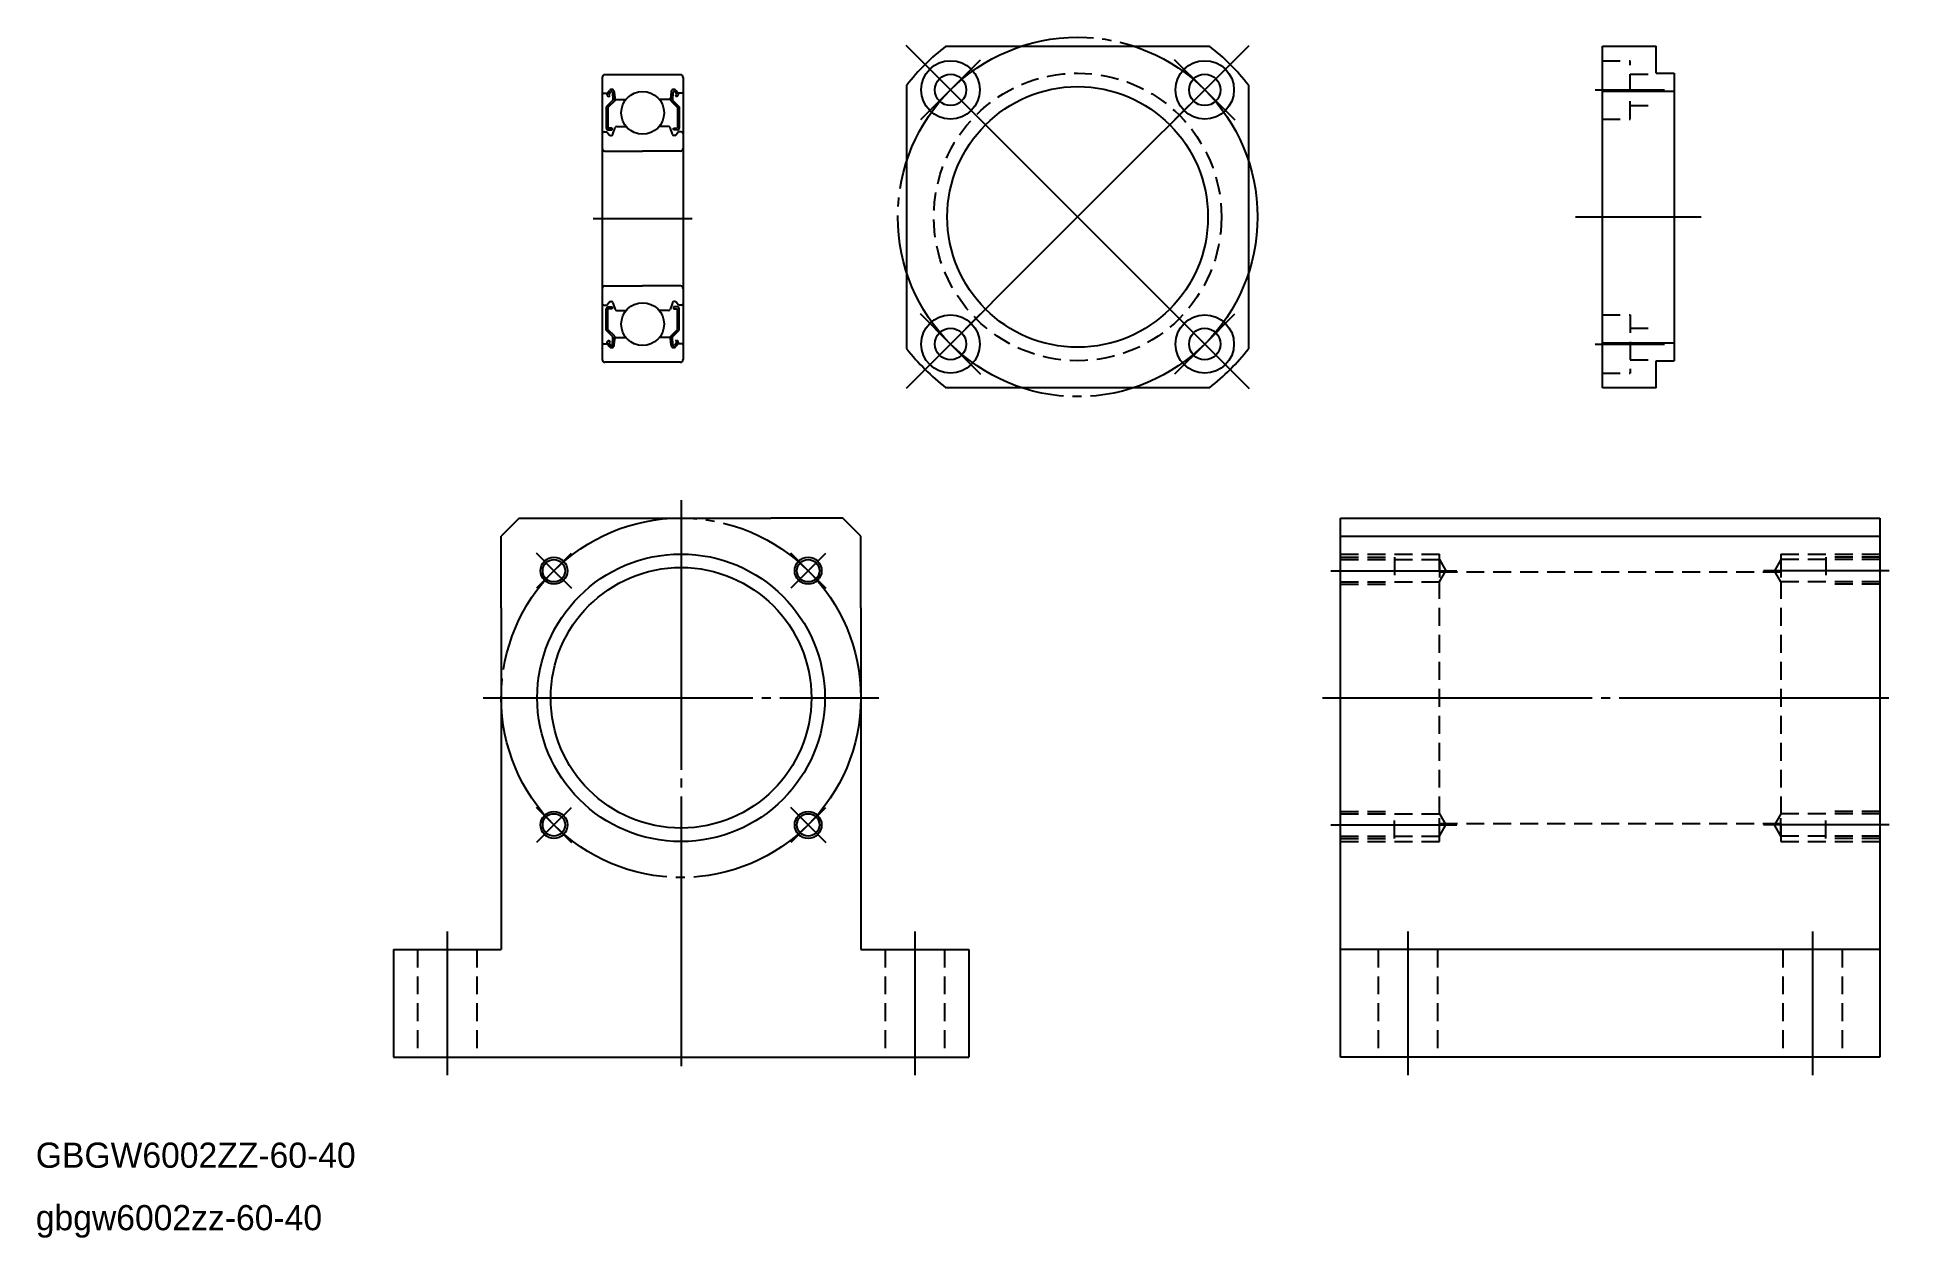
# Model space of a CAD drawing. Extents: x -158 to 49, y -40 to 93.
import ezdxf

# ---------------------------------------------------------------- set-up
doc = ezdxf.new("R2010")
doc.units = 0
doc.linetypes.add('CENTER', pattern=[33, 30, -1, 1, -1])
doc.linetypes.add('DASHED', pattern=[3, 2, -1])
doc.layers.get('0').update_dxf_attribs({"linetype": 'CONTINUOUS'})
doc.layers.add('CENTER', color=7, linetype='CONTINUOUS')

msp = doc.modelspace()

# ---------------------------------------------------------------- linework, layer by layer
at = {"color": 7, "linetype": 'CONTINUOUS'}
for p, q in [((-56.48, 92.12), (-27.16, 92.12)), ((16.55, 92.12), (22.55, 92.12)), ((16.55, 54.12), (16.55, 92.12)), ((22.55, 89.12), (22.55, 92.12)), ((22.55, 89.12), (24.55, 89.12)), ((24.55, 89.12), (24.55, 57.12)), ((-60.82, 58.46), (-60.82, 87.79)), ((-22.82, 87.79), (-22.82, 58.46)), ((16.55, 87.12), (24.55, 87.12)), ((16.55, 59.12), (24.55, 59.12)), ((22.55, 57.12), (24.55, 57.12)), ((22.55, 54.12), (22.55, 57.12)), ((-27.16, 54.12), (-56.48, 54.12)), ((22.55, 54.12), (16.55, 54.12)), ((-103.94, 39.61), (-105.94, 37.61)), ((-103.94, 39.61), (-95.94, 39.61)), ((-95.94, 39.61), (-75.94, 39.61)), ((-67.94, 39.61), (-75.94, 39.61)), ((-65.94, 37.61), (-67.94, 39.61)), ((-12.58, -20.39), (-12.58, 39.61)), ((-12.58, 39.61), (47.42, 39.61)), ((47.42, 39.61), (47.42, -20.39)), ((-105.94, 29.61), (-105.94, 37.61)), ((-65.94, 29.61), (-65.94, 37.61)), ((-12.58, 37.61), (47.42, 37.61)), ((-105.94, 29.61), (-105.94, -8.39)), ((-65.94, 29.61), (-65.94, -8.39)), ((-117.94, -8.39), (-117.94, -20.39)), ((-117.94, -8.39), (-105.94, -8.39)), ((-65.94, -8.39), (-53.94, -8.39)), ((-53.94, -8.39), (-53.94, -20.39)), ((47.42, -8.39), (-12.58, -8.39)), ((-117.94, -20.39), (-53.94, -20.39)), ((47.42, -20.39), (-12.58, -20.39))]:
    msp.add_line(p, q, dxfattribs=at)
at = {"color": 3, "linetype": 'DASHED'}
for p, q in [((16.55, 90.51), (19.65, 90.51)), ((19.65, 84.01), (19.65, 90.51)), ((19.65, 89.01), (22.55, 89.01)), ((19.65, 85.51), (22.55, 85.51)), ((16.55, 84.01), (19.65, 84.01)), ((16.55, 62.23), (19.65, 62.23)), ((19.65, 62.23), (19.65, 55.73)), ((19.65, 60.73), (22.55, 60.73)), ((19.65, 57.23), (22.55, 57.23)), ((16.55, 55.73), (19.65, 55.73)), ((-12.58, 35.61), (-1.58, 35.61)), ((-12.58, 35.25), (-6.58, 35.25)), ((-6.58, 35.25), (-6.58, 32.25)), ((-1.58, 3.61), (-1.58, 35.61)), ((36.42, 35.61), (47.42, 35.61)), ((36.42, 35.61), (36.42, 3.61)), ((47.42, 35.25), (41.42, 35.25)), ((41.42, 35.25), (41.42, 32.25)), ((-12.58, 35), (-1.58, 35)), ((-1.58, 35), (-0.86, 33.75)), ((-1.58, 35), (-1.58, 32.5)), ((-1.58, 32.5), (-0.86, 33.75)), ((-1.58, 33.61), (36.42, 33.61)), ((36.42, 35), (35.69, 33.75)), ((36.42, 32.5), (35.69, 33.75)), ((47.42, 35), (36.42, 35)), ((36.42, 35), (36.42, 32.5)), ((-12.58, 32.5), (-1.58, 32.5)), ((-12.58, 32.25), (-6.58, 32.25)), ((47.42, 32.5), (36.42, 32.5)), ((47.42, 32.25), (41.42, 32.25)), ((-12.58, 6.96), (-6.58, 6.96)), ((-12.58, 6.71), (-1.58, 6.71)), ((-6.58, 3.96), (-6.58, 6.96)), ((-1.58, 6.71), (-0.86, 5.46)), ((-1.58, 4.21), (-1.58, 6.71)), ((36.42, 6.71), (35.69, 5.46)), ((47.42, 6.71), (36.42, 6.71)), ((36.42, 4.21), (36.42, 6.71)), ((47.42, 6.96), (41.42, 6.96)), ((41.42, 3.96), (41.42, 6.96)), ((-12.58, 4.21), (-1.58, 4.21)), ((-1.58, 5.61), (36.42, 5.61)), ((-1.58, 4.21), (-0.86, 5.46)), ((36.42, 4.21), (35.69, 5.46)), ((47.42, 4.21), (36.42, 4.21)), ((-12.58, 3.96), (-6.58, 3.96)), ((-12.58, 3.61), (-1.58, 3.61)), ((36.42, 3.61), (47.42, 3.61)), ((47.42, 3.96), (41.42, 3.96)), ((-115.24, -8.39), (-115.24, -20.39)), ((-108.64, -8.39), (-108.64, -20.39)), ((-63.24, -8.39), (-63.24, -20.39)), ((-56.64, -8.39), (-56.64, -20.39)), ((-8.38, -8.39), (-8.38, -20.39)), ((-1.78, -8.39), (-1.78, -20.39)), ((36.62, -8.39), (36.62, -20.39)), ((43.22, -8.39), (43.22, -20.39))]:
    msp.add_line(p, q, dxfattribs=at)
for p, q in [((-94.71, 88.65), (-94.71, 57.25)), ((-90.21, 88.95), (-94.41, 88.95)), ((-94.15, 86.9), (-93.9, 87.19)), ((-93.99, 86.77), (-93.74, 87.07)), ((-93.57, 87.01), (-93.52, 86.13)), ((-93.37, 87.03), (-93.3, 86.29)), ((-86.01, 88.95), (-90.21, 88.95)), ((-87.05, 87.03), (-87.11, 86.29)), ((-86.85, 87.01), (-86.89, 86.13)), ((-86.42, 86.77), (-86.67, 87.07)), ((-86.27, 86.9), (-86.52, 87.19)), ((-85.71, 88.65), (-85.71, 57.25)), ((-94.61, 86.9), (-94.15, 86.9)), ((-93.52, 86.13), (-94.27, 85.38)), ((-94.27, 85.38), (-94.27, 83)), ((-93.97, 86.49), (-94.12, 86.61)), ((-93.32, 86.05), (-94.07, 85.3)), ((-94.07, 85.3), (-94.07, 83)), ((-93.84, 86.64), (-93.99, 86.77)), ((-93.97, 86.49), (-93.84, 86.64)), ((-93.32, 86.52), (-93.32, 86.05)), ((-93.21, 86.2), (-92.06, 86.2)), ((-87.21, 86.2), (-88.36, 86.2)), ((-87.09, 86.52), (-87.09, 86.05)), ((-87.09, 86.05), (-86.34, 85.3)), ((-86.89, 86.13), (-86.14, 85.38)), ((-86.57, 86.64), (-86.42, 86.77)), ((-86.45, 86.49), (-86.57, 86.64)), ((-86.45, 86.49), (-86.29, 86.61)), ((-86.34, 85.3), (-86.34, 83)), ((-85.81, 86.9), (-86.27, 86.9)), ((-86.14, 85.38), (-86.14, 83)), ((-93.62, 83), (-94.07, 83)), ((-94.07, 82.8), (-93.62, 82.8)), ((-93.62, 82.8), (-93.62, 83)), ((-93.53, 82.33), (-93.26, 83.07)), ((-93.07, 83.2), (-92.06, 83.2)), ((-87.35, 83.2), (-88.36, 83.2)), ((-86.89, 82.33), (-87.16, 83.07)), ((-86.79, 82.8), (-86.79, 83)), ((-86.79, 83), (-86.34, 83)), ((-86.34, 82.8), (-86.79, 82.8)), ((-94.51, 82.6), (-94.21, 82.6)), ((-94.21, 82.6), (-93.93, 82.27)), ((-93.78, 82.2), (-93.71, 82.2)), ((-86.64, 82.2), (-86.7, 82.2)), ((-86.21, 82.6), (-86.48, 82.27)), ((-85.91, 82.6), (-86.21, 82.6)), ((-94.41, 80.45), (-90.21, 80.45)), ((-86.01, 80.45), (-90.21, 80.45)), ((-94.41, 65.45), (-90.21, 65.45)), ((-93.13, 65.45), (-93.13, 65.45)), ((-92.16, 65.45), (-92.16, 65.45)), ((-86.01, 65.45), (-90.21, 65.45)), ((-94.51, 63.3), (-94.21, 63.3)), ((-94.27, 60.51), (-94.27, 62.9)), ((-94.21, 63.3), (-93.93, 63.63)), ((-94.07, 63.1), (-93.62, 63.1)), ((-93.62, 62.9), (-94.07, 62.9)), ((-94.07, 60.6), (-94.07, 62.9)), ((-93.78, 63.7), (-93.71, 63.7)), ((-93.62, 63.1), (-93.62, 62.9)), ((-93.53, 63.57), (-93.26, 62.83)), ((-93.07, 62.7), (-92.06, 62.7)), ((-87.35, 62.7), (-88.36, 62.7)), ((-86.89, 63.57), (-87.16, 62.83)), ((-86.34, 63.1), (-86.79, 63.1)), ((-86.79, 63.1), (-86.79, 62.9)), ((-86.79, 62.9), (-86.34, 62.9)), ((-86.64, 63.7), (-86.7, 63.7)), ((-86.21, 63.3), (-86.48, 63.63)), ((-86.34, 60.6), (-86.34, 62.9)), ((-85.91, 63.3), (-86.21, 63.3)), ((-86.14, 60.51), (-86.14, 62.9)), ((-93.52, 59.76), (-94.27, 60.51)), ((-93.32, 59.85), (-94.07, 60.6)), ((-87.09, 59.85), (-86.34, 60.6)), ((-86.89, 59.76), (-86.14, 60.51)), ((-94.61, 59), (-94.15, 59)), ((-94.15, 59), (-93.9, 58.7)), ((-93.97, 59.41), (-94.12, 59.28)), ((-93.84, 59.25), (-93.99, 59.13)), ((-93.99, 59.13), (-93.74, 58.83)), ((-93.97, 59.41), (-93.84, 59.25)), ((-93.57, 58.89), (-93.52, 59.76)), ((-93.37, 58.87), (-93.3, 59.61)), ((-93.32, 59.38), (-93.32, 59.85)), ((-93.21, 59.7), (-92.06, 59.7)), ((-87.21, 59.7), (-88.36, 59.7)), ((-87.05, 58.87), (-87.11, 59.61)), ((-87.09, 59.38), (-87.09, 59.85)), ((-86.85, 58.89), (-86.89, 59.76)), ((-86.42, 59.13), (-86.67, 58.83)), ((-86.45, 59.41), (-86.57, 59.25)), ((-86.57, 59.25), (-86.42, 59.13)), ((-86.27, 59), (-86.52, 58.7)), ((-86.45, 59.41), (-86.29, 59.28)), ((-85.81, 59), (-86.27, 59)), ((-86.01, 56.95), (-94.41, 56.95)), ((-86.01, 56.95), (-90.21, 56.95))]:
    msp.add_line(p, q)
at = {"color": 7, "linetype": 'CONTINUOUS'}
for centre, radius in [((-55.96, 87.26), 3.25), ((-55.96, 87.26), 1.75), ((-27.68, 87.26), 3.25), ((-27.68, 87.26), 1.75), ((-55.96, 58.98), 3.25), ((-27.68, 58.98), 3.25), ((-55.96, 58.98), 1.75), ((-27.68, 58.98), 1.75), ((-85.94, 19.61), 16), ((-100.08, 33.75), 1.25), ((-85.94, 19.61), 14.5), ((-71.8, 33.75), 1.25), ((-100.08, 5.46), 1.25), ((-71.8, 5.46), 1.25)]:
    msp.add_circle(centre, radius, dxfattribs=at)
at = {"color": 3, "linetype": 'DASHED'}
msp.add_circle((-41.82, 73.12), 16, dxfattribs=at)
for centre in [(-90.21, 84.7), (-90.21, 61.2)]:
    msp.add_circle(centre, 2.38)
at = {"linetype": 'CONTINUOUS'}
msp.add_circle((-41.82, 73.12), 14.5, dxfattribs=at)
at = {"color": 3, "linetype": 'CONTINUOUS'}
for centre in [(-100.08, 33.75), (-71.8, 33.75), (-100.08, 5.46), (-71.8, 5.46)]:
    msp.add_circle(centre, 1.5, dxfattribs=at)
at = {"color": 7, "linetype": 'CONTINUOUS'}
for start, end in [(127.6585, 142.3415), (37.6585, 52.3415), (217.6585, 232.3415), (307.6585, 322.3415)]:
    msp.add_arc((-41.82, 73.12), 24, start, end, dxfattribs=at)
for centre, radius, start, end in [((-94.41, 88.65), 0.3, 90, 180), ((-94.61, 87), 0.1, 180, 270), ((-93.67, 87), 0.3, 4.9968, 140.0002), ((-93.67, 87), 0.1, 2.8198, 140.0033), ((-86.75, 87), 0.3, 39.9998, 175.0032), ((-86.75, 87), 0.1, 39.9967, 177.1802), ((-86.01, 88.65), 0.3, 0, 90), ((-85.81, 87), 0.1, 270, 0), ((-93.99, 86.77), 0.2, 140.0002, 230.0848), ((-93.21, 86.3), 0.1, 184.9968, 269.9995), ((-87.21, 86.3), 0.1, 270.0005, 355.0032), ((-86.42, 86.77), 0.2, 309.9152, 39.9998), ((-94.07, 83), 0.2, 180, 270), ((-93.07, 83), 0.2, 90, 159.9919), ((-87.35, 83), 0.2, 20.0081, 90), ((-86.34, 83), 0.2, 270, 0), ((-94.51, 82.4), 0.2, 90, 180), ((-94.41, 80.75), 0.3, 180, 270), ((-93.78, 82.4), 0.2, 219.9962, 270), ((-93.71, 82.4), 0.2, 270, 339.9919), ((-86.7, 82.4), 0.2, 200.0081, 270), ((-86.64, 82.4), 0.2, 270, 320.0038), ((-86.01, 80.75), 0.3, 270, 0), ((-85.91, 82.4), 0.2, 0, 90), ((-94.41, 65.15), 0.3, 90, 180), ((-86.01, 65.15), 0.3, 0, 90), ((-94.51, 63.5), 0.2, 180, 270), ((-94.07, 62.9), 0.2, 90, 180), ((-93.78, 63.5), 0.2, 90, 140.0038), ((-93.71, 63.5), 0.2, 20.0081, 90), ((-93.07, 62.9), 0.2, 200.0081, 270), ((-87.35, 62.9), 0.2, 270, 339.9919), ((-86.7, 63.5), 0.2, 90, 159.9919), ((-86.64, 63.5), 0.2, 39.9962, 90), ((-86.34, 62.9), 0.2, 0, 90), ((-85.91, 63.5), 0.2, 270, 0), ((-94.61, 58.9), 0.1, 90, 180), ((-93.99, 59.13), 0.2, 129.9152, 219.9998), ((-93.67, 58.89), 0.3, 219.9998, 355.0032), ((-93.67, 58.89), 0.1, 219.9967, 357.1802), ((-93.21, 59.6), 0.1, 90.0005, 175.0032), ((-87.21, 59.6), 0.1, 4.9968, 89.9995), ((-86.75, 58.89), 0.3, 184.9968, 320.0002), ((-86.75, 58.89), 0.1, 182.8198, 320.0033), ((-86.42, 59.13), 0.2, 320.0002, 50.0848), ((-85.81, 58.9), 0.1, 0, 90), ((-94.41, 57.25), 0.3, 180, 270), ((-86.01, 57.25), 0.3, 270, 0)]:
    msp.add_arc(centre, radius, start, end)
at = {"layer": 'CENTER', "color": 1, "linetype": 'CENTER'}
for p, q in [((-41.82, 73.12), (-60.91, 92.21)), ((-41.82, 73.12), (-22.73, 92.21)), ((-55.96, 87.26), (-59.32, 90.62)), ((-55.96, 87.26), (-52.61, 90.62)), ((-27.68, 87.26), (-31.04, 90.62)), ((-27.68, 87.26), (-24.32, 90.62)), ((-55.96, 87.26), (-59.32, 83.91)), ((-55.96, 87.26), (-52.61, 83.91)), ((-27.68, 87.26), (-31.04, 83.91)), ((-27.68, 87.26), (-24.32, 83.91)), ((15.75, 87.26), (23.48, 87.26)), ((-95.71, 72.95), (-84.71, 72.95)), ((-41.82, 73.12), (-60.91, 54.03)), ((-41.82, 73.12), (-22.73, 54.03)), ((13.55, 73.12), (27.55, 73.12)), ((-55.96, 58.98), (-59.32, 62.34)), ((-55.96, 58.98), (-52.61, 62.34)), ((-27.68, 58.98), (-31.04, 62.34)), ((-27.68, 58.98), (-24.32, 62.34)), ((-55.96, 58.98), (-59.32, 55.62)), ((-55.96, 58.98), (-52.61, 55.62)), ((-27.68, 58.98), (-31.04, 55.62)), ((-27.68, 58.98), (-24.32, 55.62)), ((15.75, 58.98), (23.48, 58.98)), ((-85.94, 41.61), (-85.94, -22.39)), ((-100.08, 33.75), (-102.03, 35.69)), ((-100.08, 33.75), (-98.14, 35.69)), ((-71.8, 33.75), (-73.74, 35.69)), ((-71.8, 33.75), (-69.85, 35.69)), ((-100.08, 33.75), (-102.03, 31.8)), ((-100.08, 33.75), (-98.14, 31.8)), ((-71.8, 33.75), (-73.74, 31.8)), ((-71.8, 33.75), (-69.85, 31.8)), ((-13.64, 33.75), (-0.86, 33.75)), ((-13.64, 33.75), (0.35, 33.75)), ((48.47, 33.75), (34.48, 33.75)), ((48.47, 33.75), (35.69, 33.75)), ((-107.94, 19.61), (-63.94, 19.61)), ((-14.58, 19.61), (49.42, 19.61)), ((-100.08, 5.46), (-102.03, 7.41)), ((-100.08, 5.46), (-98.14, 7.41)), ((-71.8, 5.46), (-73.74, 7.41)), ((-71.8, 5.46), (-69.85, 7.41)), ((-100.08, 5.46), (-102.03, 3.52)), ((-100.08, 5.46), (-98.14, 3.52)), ((-71.8, 5.46), (-73.74, 3.52)), ((-71.8, 5.46), (-69.85, 3.52)), ((-13.64, 5.46), (-0.86, 5.46)), ((-13.64, 5.46), (0.35, 5.46)), ((48.47, 5.46), (34.48, 5.46)), ((48.47, 5.46), (35.69, 5.46)), ((-111.94, -6.39), (-111.94, -22.39)), ((-59.94, -6.39), (-59.94, -22.39)), ((-5.08, -6.39), (-5.08, -22.39)), ((39.92, -6.39), (39.92, -22.39))]:
    msp.add_line(p, q, dxfattribs=at)
for centre in [(-41.82, 73.12), (-85.94, 19.61)]:
    msp.add_circle(centre, 20, dxfattribs=at)

# ---------------------------------------------------------------- texts
at = {"linetype": 'CONTINUOUS'}
for s, p in [('GBGW6002ZZ-60-40', (-157.72, -32.69)), ('gbgw6002zz-60-40', (-157.72, -39.64))]:
    msp.add_text(s, height=2.8, dxfattribs=at).set_placement(p)

doc.saveas('drawing.dxf')
